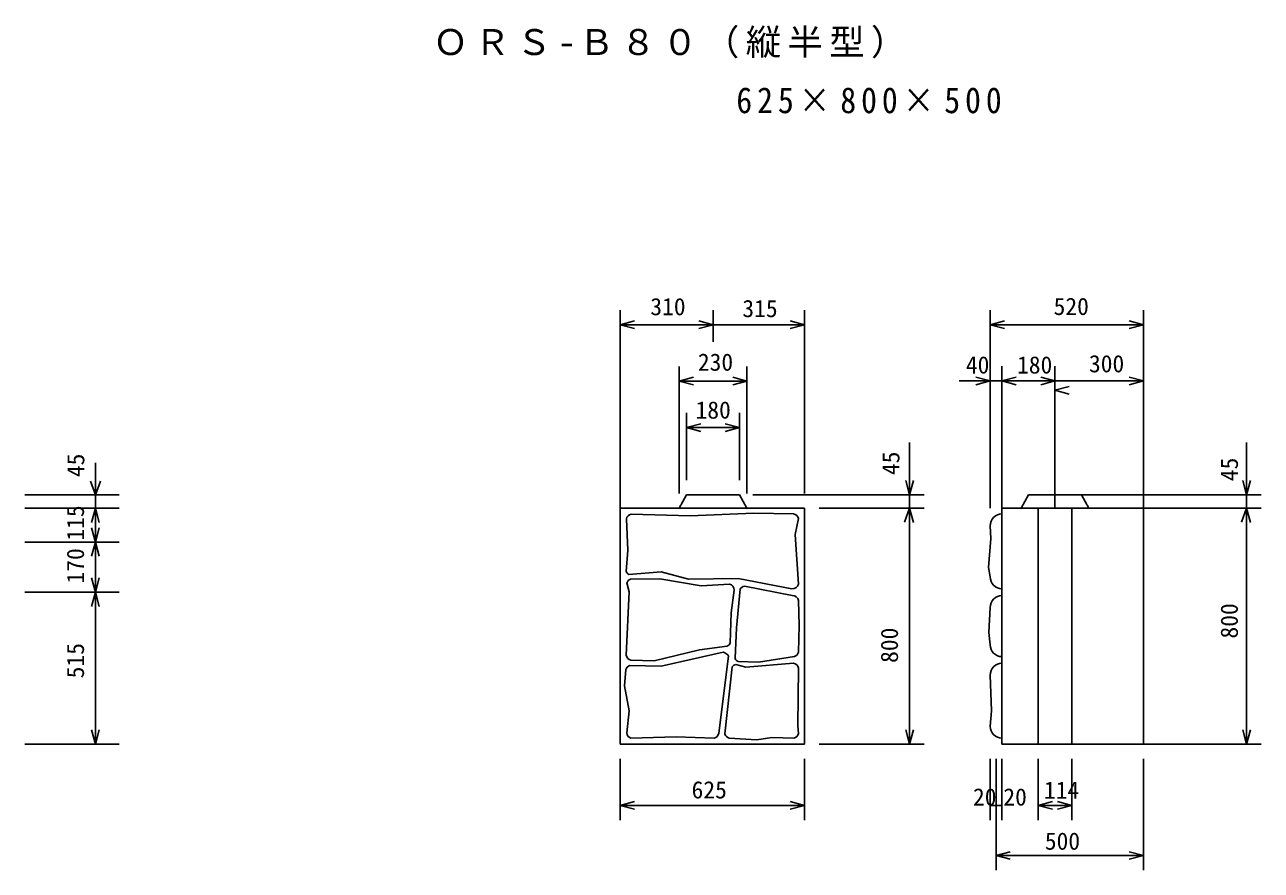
# Model space of a CAD drawing. Units: millimetres, scale not verified. Extents: x -9126 to 9476, y -6334 to 6177.
# Drawn here: x 5279 to 9476, y 1742 to 4609 of the extents above; entities that cross this region are included whole.
import ezdxf
from ezdxf.enums import TextEntityAlignment as Align

# ---------------------------------------------------------------- set-up
doc = ezdxf.new("R2010")
doc.units = ezdxf.units.MM
doc.header["$LTSCALE"] = 40
doc.layers.add('0-0', color=2, linetype='Continuous')
doc.styles.add('ＭＳ ゴシック', font='')
doc.styles.get('ＭＳ ゴシック').set_extended_font_data('MS Gothic')

msp = doc.modelspace()

# ---------------------------------------------------------------- linework, layer by layer
at = {"layer": '0-0', "color": 7}
for p, q in [((7300.12, 2969.82), (7300.12, 3641.82)), ((7615.12, 3533.55), (7615.12, 3641.82)), ((7925.13, 3019.82), (7925.13, 3641.82)), ((8555.52, 3369.81), (8555.52, 3641.82)), ((9075.52, 3369.81), (9075.52, 3641.88)), ((7300.12, 3591.82), (7348.42, 3604.76)), ((7300.12, 3591.82), (7925.13, 3591.82)), ((7300.12, 3591.82), (7348.42, 3578.88)), ((7615.12, 3591.82), (7566.82, 3604.76)), ((7615.12, 3591.82), (7566.82, 3578.88)), ((7925.13, 3591.82), (7876.83, 3604.76)), ((7925.13, 3591.82), (7876.83, 3578.88)), ((8555.52, 3591.88), (8603.81, 3604.82)), ((8555.52, 3591.88), (9075.52, 3591.88)), ((8555.52, 3591.88), (8603.81, 3578.94)), ((9075.52, 3591.88), (9027.22, 3604.82)), ((9075.52, 3591.88), (9027.22, 3578.94)), ((7500.12, 3019.82), (7500.12, 3450.82)), ((7730.12, 3019.82), (7730.12, 3450.82)), ((8595.52, 3369.81), (8595.52, 3451.28)), ((8775.51, 3369.81), (8775.51, 3451.28)), ((7500.12, 3400.82), (7548.42, 3413.76)), ((7500.12, 3400.82), (7730.12, 3400.82)), ((7500.12, 3400.82), (7548.42, 3387.87)), ((7730.12, 3400.82), (7681.83, 3413.76)), ((7730.12, 3400.82), (7681.83, 3387.87)), ((8555.52, 3401.28), (8450.13, 3401.28)), ((8555.52, 3401.28), (8507.23, 3414.22)), ((8555.52, 3401.28), (8507.23, 3388.34)), ((8555.52, 3401.28), (9075.52, 3401.28)), ((8595.52, 3401.28), (8643.81, 3414.22)), ((8595.52, 3401.28), (8643.81, 3388.34)), ((8775.51, 3401.28), (8727.22, 3414.22)), ((8775.51, 3401.28), (8727.22, 3388.34)), ((9075.52, 3401.28), (9027.22, 3414.22)), ((9075.52, 3401.28), (9027.22, 3388.34)), ((8555.52, 2969.82), (8555.52, 3369.81)), ((8595.52, 2969.82), (8595.52, 3369.81)), ((8775.51, 3369.81), (8823.81, 3382.75)), ((8775.51, 2969.82), (8775.51, 3369.81)), ((8775.51, 3369.81), (8823.81, 3356.87)), ((9075.52, 2969.82), (9075.52, 3369.81)), ((7525.13, 3064.82), (7525.13, 3292.81)), ((7705.12, 3064.82), (7705.12, 3292.81)), ((7525.13, 3242.82), (7573.42, 3255.75)), ((7525.13, 3242.82), (7705.12, 3242.82)), ((7525.13, 3242.82), (7573.42, 3229.87)), ((7705.12, 3242.82), (7656.83, 3255.75)), ((7705.12, 3242.82), (7656.83, 3229.87)), ((8281.88, 3192.35), (8281.88, 2169.82)), ((9425.52, 3014.81), (9425.52, 3192.35)), ((5519.41, 3014.81), (5502.31, 3061.8)), ((5519.41, 3014.81), (5536.51, 3061.8)), ((8281.88, 3014.81), (8268.94, 3063.11)), ((8281.88, 3014.81), (8294.82, 3063.11)), ((9425.52, 3014.81), (9412.58, 3063.11)), ((5279.37, 3014.81), (5600.25, 3014.81)), ((7749.73, 3014.81), (8331.88, 3014.81)), ((8865.52, 3014.81), (9475.51, 3014.81)), ((5279.37, 2969.82), (5600.25, 2969.82)), ((5519.41, 2969.82), (5506.47, 2921.52)), ((5519.41, 2969.82), (5519.41, 2189.82)), ((5519.41, 2969.82), (5532.35, 2921.52)), ((7975.13, 2969.82), (8331.88, 2969.82)), ((8281.88, 2969.82), (8264.77, 2922.83)), ((8281.88, 2969.82), (8294.82, 2921.52)), ((9075.52, 2969.82), (9475.51, 2969.82)), ((9425.52, 2969.82), (9408.42, 2922.83)), ((9425.52, 2969.82), (9425.52, 2169.82)), ((9425.52, 2969.82), (9438.46, 2921.52)), ((5519.41, 2854.82), (5506.47, 2903.11)), ((5279.37, 2854.82), (5600.25, 2854.82)), ((5519.41, 2854.82), (5506.47, 2806.52)), ((5519.41, 2854.82), (5532.35, 2806.52)), ((5519.41, 2684.82), (5506.47, 2733.11)), ((5279.37, 2684.82), (5600.25, 2684.82)), ((5519.41, 2684.82), (5506.47, 2636.52)), ((5519.41, 2684.82), (5532.35, 2636.52)), ((5519.41, 2169.82), (5506.47, 2218.11)), ((5519.41, 2169.82), (5532.35, 2218.11)), ((5519.41, 2189.82), (5519.41, 2169.82)), ((8281.88, 2169.82), (8268.94, 2218.11)), ((8281.88, 2169.82), (8294.82, 2218.11)), ((9425.52, 2169.82), (9412.58, 2218.11)), ((9425.52, 2169.82), (9438.46, 2218.11)), ((5279.37, 2169.82), (5600.25, 2169.82)), ((7975.13, 2169.82), (8331.88, 2169.82)), ((9075.52, 2169.82), (9475.51, 2169.82)), ((7300.12, 2119.82), (7300.12, 1911.66)), ((7925.12, 2119.82), (7925.12, 1911.66)), ((8555.52, 2119.82), (8555.52, 1911.66)), ((8575.51, 2119.82), (8575.51, 1911.66)), ((8595.52, 2119.82), (8595.52, 1911.66)), ((8718.51, 2119.82), (8718.51, 1911.66)), ((8832.51, 2119.82), (8832.51, 1911.66)), ((7300.12, 1961.66), (7348.42, 1974.61)), ((7925.12, 1961.66), (7876.83, 1974.61)), ((8718.51, 1961.66), (8766.81, 1974.6)), ((8832.51, 1961.66), (8784.22, 1974.6)), ((7300.12, 1961.66), (7925.12, 1961.66)), ((7300.12, 1961.66), (7348.42, 1948.72)), ((7925.12, 1961.66), (7876.83, 1948.72)), ((8555.52, 1961.66), (8595.52, 1961.66)), ((8718.51, 1961.66), (8832.51, 1961.66)), ((8718.51, 1961.66), (8766.81, 1948.72)), ((8832.51, 1961.66), (8784.22, 1948.72)), ((8575.51, 1911.66), (8575.51, 1741.61)), ((8575.51, 1791.61), (8623.81, 1804.55)), ((9075.52, 1791.61), (9027.22, 1804.55)), ((9075.52, 1791.61), (8575.51, 1791.61)), ((8575.51, 1791.61), (8623.81, 1778.67)), ((9075.52, 1791.61), (9027.22, 1778.67))]:
    msp.add_line(p, q, dxfattribs=at)
at = {"layer": '0-0'}
for p, q in [((7525.13, 3014.81), (7500.12, 2969.82)), ((7525.13, 3014.81), (7705.12, 3014.81)), ((7705.12, 3014.81), (7730.12, 2969.82)), ((8685.52, 3014.81), (8660.51, 2969.82)), ((8685.52, 3014.81), (8865.52, 3014.81)), ((8865.52, 3014.81), (8890.52, 2969.82)), ((7300.12, 2969.82), (7925.13, 2969.82)), ((7300.12, 2969.82), (7300.12, 2169.82)), ((7337.6, 2949.35), (7536.96, 2944.05)), ((7925.13, 2969.82), (7925.13, 2169.82)), ((8595.52, 2969.82), (9075.52, 2969.82)), ((8595.52, 2969.82), (8595.52, 2169.82)), ((8718.51, 2969.82), (8718.51, 2169.82)), ((8832.51, 2969.82), (8832.51, 2169.82)), ((9075.52, 2969.82), (9075.52, 2169.82)), ((7438.59, 2754.03), (7329.34, 2745.23)), ((7334.57, 2728.74), (7434.49, 2730.45)), ((7434.49, 2730.45), (7574.48, 2705.91)), ((7574.48, 2705.91), (7671.13, 2711.95)), ((7686.97, 2691.91), (7676.11, 2614.53)), ((7694.73, 2563.97), (7706.87, 2695.13)), ((7722.41, 2704.84), (7884.1, 2673.03)), ((7676.11, 2614.53), (7673.7, 2513.36)), ((7689.96, 2461.43), (7694.73, 2563.97)), ((7569.66, 2489.47), (7415.31, 2452.21)), ((7439.27, 2433.58), (7649.88, 2480.97)), ((7662.67, 2501.39), (7569.66, 2489.47)), ((7655.43, 2479.3), (7665.26, 2472.74)), ((7332.4, 2435.64), (7439.27, 2433.58)), ((7415.31, 2452.21), (7336.41, 2454)), ((7667.7, 2467.52), (7634.59, 2206.45)), ((7692.46, 2438.97), (7726.66, 2430.92)), ((7769.24, 2446.89), (7700.04, 2449.19)), ((7726.66, 2430.92), (7887.81, 2443.64)), ((7891.15, 2466.27), (7769.24, 2446.89)), ((7314.19, 2367.06), (7318.98, 2422.6)), ((7654.73, 2204.38), (7680.27, 2431.3)), ((7330.17, 2281.9), (7314.19, 2367.06)), ((7322.12, 2207.93), (7330.17, 2281.9)), ((7489.83, 2194.09), (7336.29, 2189.99)), ((7618.56, 2189.82), (7489.83, 2194.09)), ((7300.12, 2169.82), (7925.13, 2169.82)), ((8595.52, 2169.82), (9075.52, 2169.82))]:
    msp.add_line(p, q, dxfattribs=at)
at = {"layer": '0-0', "color": 7}
for points in [[(5519.41, 3123.78), (5519.41, 3014.81), (5519.41, 2969.82)], [(9425.52, 2969.82), (9425.52, 3014.81), (9438.45, 3063.11)], [(5519.41, 2874.82), (5519.41, 2854.82), (5532.35, 2903.11)], [(5519.41, 2704.81), (5519.41, 2684.82), (5532.35, 2733.11)], [(9075.52, 2119.82), (9075.52, 1911.66), (9075.52, 1741.61)]]:
    msp.add_lwpolyline(points, dxfattribs=at)
at = {"layer": '0-0'}
for points in [[(7536.96, 2944.05), (7753.46, 2952.71), (7887.8, 2950.16)], [(7320.87, 2754.82), (7326.16, 2827.11), (7320.97, 2932.7)], [(7905.13, 2934.23), (7894.31, 2880.64), (7905.13, 2712.46)], [(8555.52, 2910.16), (8558.12, 2866.94), (8550.27, 2768.31), (8555.52, 2736.52)], [(7883.03, 2696.55), (7699.98, 2731.55), (7531.34, 2728.74), (7438.59, 2754.03)], [(7320.85, 2471.26), (7330.17, 2686.39), (7323.11, 2715.95)], [(7905.13, 2657.03), (7907.62, 2571.96), (7905.13, 2481.48)], [(8555.52, 2633.2), (8551.39, 2547.5), (8555.52, 2506.26)], [(7905.23, 2427.22), (7902.3, 2231.34), (7905.13, 2205.47)], [(8555.52, 2403.63), (8560.36, 2281.88), (8555.52, 2229.81)], [(7889.28, 2189.82), (7814.48, 2191.42), (7763.92, 2183.44), (7670.32, 2189.82)]]:
    msp.add_lwpolyline(points, dxfattribs=at)
for centre, radius, start, end in [((7340.72, 2929.6), 20, 98.98628, 171.10005), ((7885.52, 2930.29), 20, 11.35864, 83.45766), ((8595.52, 2910.16), 40, 90, 180), ((7335.28, 2759), 15, 196.15271, 246.66876), ((7338.01, 2714.14), 15, 103.24269, 173.09682), ((8595.52, 2736.52), 40, 180, 270), ((7666.97, 2692.38), 20, 358.60887, 78.01082), ((7724.07, 2684.91), 20, 94.76054, 149.28789), ((7885.52, 2716.4), 20, 262.84901, 348.64136), ((7885.52, 2653.08), 20, 11.35864, 94.05002), ((8595.52, 2633.2), 40, 90, 180), ((7649.92, 2470.97), 10, 55.99921, 90.31227), ((7654.74, 2519.75), 20, 293.35143, 341.36812), ((7885.53, 2485.46), 20, 286.33046, 348.53279), ((8595.52, 2506.26), 40, 180, 270), ((7338.01, 2416.43), 20, 106.27148, 162.05153), ((7340.72, 2473.53), 20, 186.51849, 257.54625), ((7657.81, 2466.08), 10, 8.29071, 41.7361), ((7693.37, 2424), 15, 93.51288, 150.85257), ((7705.04, 2463.34), 15, 177.33739, 250.53189), ((7885.53, 2423.77), 20, 9.9366, 83.42654), ((8595.52, 2403.63), 40, 90, 180), ((8595.52, 2229.81), 40, 180, 270), ((7342.08, 2209.13), 20, 183.42627, 253.16599), ((7614.81, 2209.47), 20, 280.80887, 351.34761), ((7674.06, 2209.47), 20, 194.72478, 259.19113), ((7885.53, 2209.47), 20, 280.78729, 348.4966)]:
    msp.add_arc(centre, radius, start, end, dxfattribs=at)

# ---------------------------------------------------------------- texts
at = {"layer": '0-0', "color": 7, "style": 'ＭＳ ゴシック'}
for s, p in [('310', (7402.29, 3606.52)), ('315', (7714.56, 3600.14)), ('230', (7563.64, 3418.23)), ('40', (8473.04, 3408.78)), ('180', (8646.75, 3408.78)), ('300', (8890.78, 3412.91)), ('180', (7555.74, 3255.89)), ('625', (7542.34, 1967.54)), ('20', (8497.19, 1943.4)), ('20', (8600.23, 1943.4)), ('114', (8738.01, 1966.44)), ('500', (8740.98, 1793.61))]:
    msp.add_text(s, height=58.65, dxfattribs=at).set_placement(p, align=Align.BOTTOM_LEFT)
for s, rotation, p in [('520', 0.001, (8770.83, 3607.31)), ('45', 90, (5499.27, 3075.03)), ('45', 90, (8265.28, 3081.96)), ('45', 90, (9413.91, 3061.22)), ('115', 90, (5498.14, 2859.55)), ('170', 90, (5498.13, 2714.3)), ('800', 90, (9413.66, 2527.56)), ('800', 90, (8260.33, 2444.9)), ('515', 90, (5498.14, 2392.66))]:
    msp.add_text(s, height=58.65, rotation=rotation, dxfattribs=at).set_placement(p, align=Align.BOTTOM_LEFT)
at = {"layer": '0-0', "color": 7, "char_height": 87.98, "attachment_point": 7, "style": 'ＭＳ ゴシック'}
for s, insert in [('\\T1.18;ＯＲＳ-Ｂ８０（縦半型）', (6664.14, 4495.24)), ('\\T1.31;\\W0.9;625×800×500', (7694.11, 4308.14))]:
    msp.add_mtext(s, dxfattribs=dict(at, insert=insert))

doc.saveas('drawing.dxf')
